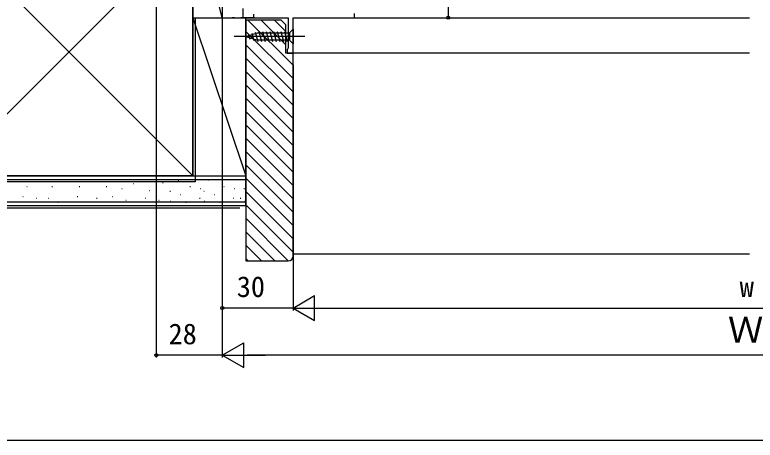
# Model space of a CAD drawing. Units: millimetres, scale not verified. Extents: x -525 to 525, y -783 to 779.
# Drawn here: x -310.4 to 3.4, y -782.7 to -602.5 of the extents above; entities that cross this region are included whole.
import ezdxf
from ezdxf.enums import TextEntityAlignment as Align

# ---------------------------------------------------------------- set-up
doc = ezdxf.new("R2010")
doc.units = ezdxf.units.MM
doc.header["$LTSCALE"] = 4
for name, color, linetype in [('0-2_YKK_11', 7, 'Continuous'), ('0-3_YKK_12', 2, 'Continuous'), ('0-4_YKK_13', 4, 'Continuous'), ('0-5_YKK_D', 6, 'Continuous'), ('0-6_YKK_ZWAK', 7, 'Continuous'), ('0-7_YSS_K', 3, 'Continuous'), ('0-8_YSS_KE', 3, 'Continuous')]:
    doc.layers.add(name, color=color, linetype=linetype)
doc.styles.add('ＭＳ ゴシック', font='')
doc.styles.get('ＭＳ ゴシック').set_extended_font_data('MS Gothic')

msp = doc.modelspace()

# ---------------------------------------------------------------- linework, layer by layer
at = {"layer": '0-2_YKK_11'}
for points in [[(-222.5, -552.701), (-222.5, -603.701), (-218.258, -603.701), (-218.075, -603.581), (-217.525, -603.581), (-217.342, -603.701), (-213.7, -603.701), (-213.7, -599.801)], [(-209.3, -602.201), (-209.3, -603.701), (-194.5, -603.701), (-194.5, -616.609), (-194.75, -616.905), (-195, -617.201), (-195, -618.701), (-192.5, -618.701), (-192.5, -603.701), (-166.5, -603.701), (-166.5, -601.901)]]:
    msp.add_lwpolyline(points, dxfattribs=at)
at = {"layer": '0-3_YKK_12'}
for p, q in [((-217.341, -603.701), (-218.258, -603.701)), ((-208.799, -603.701), (-214.699, -603.701)), ((-167, -603.701), (1, -603.701)), ((1, -618.701), (-194.039, -618.701))]:
    msp.add_line(p, q, dxfattribs=at)
at = {"layer": '0-4_YKK_13'}
for p, q in [((-192.5, -608.601), (-194.05, -610.151)), ((-192.5, -608.601), (-192.5, -614.801)), ((-187.5, -611.701), (-217.5, -611.701)), ((-212.5, -611.701), (-207.584, -610.151)), ((-212.5, -611.701), (-207.584, -613.251)), ((-211.353, -610.763), (-210.804, -612.813)), ((-209.921, -610.311), (-209.107, -613.347)), ((-208.489, -609.86), (-207.433, -613.801)), ((-207.584, -610.151), (-194.05, -610.151)), ((-207.005, -609.601), (-205.88, -613.801)), ((-205.453, -609.601), (-204.327, -613.801)), ((-203.9, -609.601), (-202.774, -613.801)), ((-202.347, -609.601), (-201.221, -613.801)), ((-200.794, -609.601), (-199.668, -613.801)), ((-199.241, -609.601), (-198.115, -613.801)), ((-197.688, -609.601), (-196.563, -613.801)), ((-196.135, -609.601), (-195.01, -613.801)), ((-194.05, -610.151), (-194.05, -613.251)), ((-194.05, -613.251), (-207.584, -613.251)), ((-192.5, -614.801), (-194.05, -613.251))]:
    msp.add_line(p, q, dxfattribs=at)
at = {"layer": '0-5_YKK_D'}
for p, q in [((-126.701, -488.701), (-126.701, -603.701)), ((-250.5, -554.201), (-250.5, -747.701)), ((-222.5, -604.201), (-222.5, -727.701)), ((-222.5, -604.201), (-222.5, -747.701)), ((-222.5, -604.201), (-222.5, -747.701)), ((-192.5, -623.701), (-192.5, -727.701)), ((-192.5, -623.701), (-192.5, -727.701)), ((-192.5, -726.701), (-183.407, -721.451)), ((-183.407, -731.951), (-183.407, -721.451)), ((-192.5, -726.701), (-222.5, -726.701)), ((-192.5, -726.701), (-183.407, -731.951)), ((-192.5, -726.701), (-174.314, -726.701)), ((-182, -726.701), (187, -726.701)), ((-222.5, -746.701), (-213.407, -741.451)), ((-213.407, -751.951), (-213.407, -741.451)), ((-222.5, -746.701), (-250.5, -746.701)), ((-222.5, -746.701), (-213.407, -751.951)), ((-222.5, -746.701), (-204.314, -746.701)), ((217, -746.701), (-212, -746.701))]:
    msp.add_line(p, q, dxfattribs=at)
for centre in [(-126.701, -603.701), (-222.5, -726.701), (-250.5, -746.701)]:
    msp.add_circle(centre, 0.637, dxfattribs=at)
at = {"layer": '0-6_YKK_ZWAK'}
msp.add_lwpolyline([(-525, -782.7), (525, -782.7), (525, 747.3)], dxfattribs=at)
at = {"layer": '0-7_YSS_K'}
for p, q in [((-235, -603.701), (-235, -553.701)), ((-222.5, -603.701), (-235, -553.701)), ((-222.5, -553.701), (-222.5, -603.701)), ((-235, -670.701), (-340, -565.701)), ((-235, -565.701), (-340, -670.701)), ((-235, -603.701), (-207.5, -603.701)), ((-235, -670.701), (-235, -603.701)), ((-235, -603.701), (-212.5, -670.701)), ((-212.5, -670.701), (-212.5, -603.701)), ((-211.653, -604.701), (-192.5, -623.854)), ((-205.997, -604.701), (-195.5, -615.197)), ((-200.34, -604.701), (-195.5, -609.54)), ((-212.5, -609.511), (-192.5, -629.511)), ((-212.5, -615.168), (-192.5, -635.168)), ((-212.5, -620.824), (-192.5, -640.824)), ((-212.5, -626.481), (-192.5, -646.481)), ((-212.5, -632.138), (-192.5, -652.138)), ((-212.5, -637.795), (-192.5, -657.795)), ((-212.5, -643.452), (-192.5, -663.452)), ((-212.5, -649.109), (-192.5, -669.109)), ((-212.5, -654.766), (-192.5, -674.766)), ((-212.5, -660.422), (-192.5, -680.422)), ((-212.5, -666.079), (-192.5, -686.079)), ((-235, -670.701), (-212.5, -670.701)), ((-384.842, -672.201), (-212.5, -672.201)), ((-299.432, -673.267), (-299.632, -673.267)), ((-288.718, -673.267), (-288.918, -673.267)), ((-276.424, -673.267), (-276.624, -673.267)), ((-259.941, -674.091), (-260.141, -674.091)), ((-251.699, -673.267), (-251.899, -673.267)), ((-247.608, -673.7), (-247.808, -673.7)), ((-240.982, -672.92), (-241.182, -672.92)), ((-228.184, -672.531), (-228.384, -672.531)), ((-212.5, -671.736), (-192.5, -691.736)), ((-305.201, -675.415), (-305.401, -675.415)), ((-294.487, -675.415), (-294.687, -675.415)), ((-282.949, -675.415), (-283.149, -675.415)), ((-271.479, -675.415), (-271.679, -675.415)), ((-264.886, -676.239), (-265.086, -676.239)), ((-253.348, -677.063), (-253.548, -677.063)), ((-244.49, -677.318), (-244.69, -677.318)), ((-236.04, -675.415), (-236.24, -675.415)), ((-231.692, -676.149), (-231.892, -676.149)), ((-230.129, -677.318), (-230.329, -677.318)), ((-221.679, -675.415), (-221.879, -675.415)), ((-217.331, -676.149), (-217.531, -676.149)), ((-213.117, -676.149), (-213.317, -676.149)), ((-212.5, -677.393), (-192.5, -697.393)), ((-306.849, -679.536), (-307.049, -679.536)), ((-301.08, -680.36), (-301.28, -680.36)), ((-296.135, -680.36), (-296.335, -680.36)), ((-283.773, -679.536), (-283.973, -679.536)), ((-275.6, -680.36), (-275.8, -680.36)), ((-269.007, -679.536), (-269.207, -679.536)), ((-254.996, -680.36), (-255.196, -680.36)), ((-240.161, -678.712), (-240.361, -678.712)), ((-231.919, -680.36), (-232.119, -680.36)), ((-225.8, -678.712), (-226, -678.712)), ((-217.558, -680.36), (-217.758, -680.36)), ((-214.66, -680.36), (-214.86, -680.36)), ((-387.342, -684.201), (-215, -684.201)), ((-384.842, -681.701), (-212.5, -681.701)), ((-292.014, -682.008), (-292.214, -682.008)), ((-263.237, -681.184), (-263.437, -681.184)), ((-249.227, -681.184), (-249.427, -681.184)), ((-244.3, -681.606), (-244.5, -681.606)), ((-237.689, -682.008), (-237.889, -682.008)), ((-229.939, -681.606), (-230.139, -681.606)), ((-223.327, -682.008), (-223.527, -682.008)), ((-212.68, -681.606), (-212.88, -681.606)), ((-212.5, -683.05), (-192.5, -703.05)), ((-212.5, -688.707), (-194.506, -706.701)), ((-212.5, -691.301), (-212.5, -703.801)), ((-212.5, -694.364), (-200.163, -706.701)), ((-212.5, -700.02), (-205.82, -706.701)), ((-212.5, -705.677), (-211.477, -706.701)), ((-192.5, -703.801), (1, -703.801))]:
    msp.add_line(p, q, dxfattribs=at)
at = {"layer": '0-8_YSS_KE'}
for p, q in [((-235, -565.701), (-235, -670.701)), ((-384.842, -670.701), (-212.5, -670.701)), ((-235, -670.701), (-340, -670.701)), ((-212.5, -683.201), (-212.5, -670.701)), ((-384.842, -683.201), (-212.5, -683.201))]:
    msp.add_line(p, q, dxfattribs=at)
for points in [[(-234, -603.701), (-234, -673.201), (-384.842, -673.201)], [(-212.5, -604.701), (-212.5, -706.701), (-194.5, -706.701)], [(-192.5, -704.701), (-192.5, -618.701), (-195.5, -618.701), (-195.5, -606.701), (-197.5, -604.701), (-212.5, -604.701)]]:
    msp.add_lwpolyline(points, dxfattribs=at)
msp.add_arc((-194.5, -704.701), 2, 270.00001, 359.99999, dxfattribs=at)

# ---------------------------------------------------------------- texts
at = {"layer": '0-5_YKK_D', "style": 'ＭＳ ゴシック'}
for s, height, p in [('30', 8.798, (-216.364, -724.701)), ('w', 8.798, (-3.16, -724.701)), ('Ｗ', 11, (-8.154, -744.701)), ('28', 8.798, (-245.262, -744.701))]:
    msp.add_text(s, height=height, dxfattribs=at).set_placement(p, align=Align.BOTTOM_LEFT)

doc.saveas('drawing.dxf')
